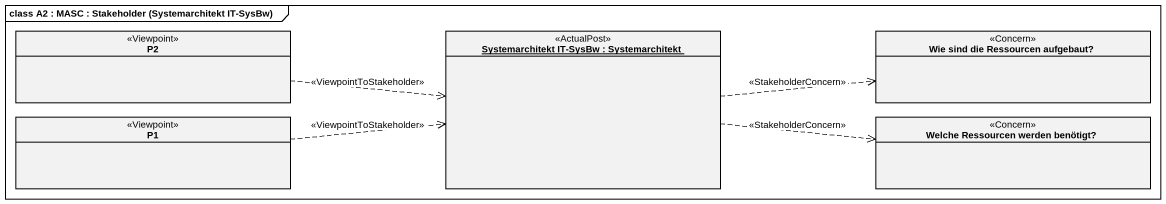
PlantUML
@startuml
mainframe class A2 : MASC : Stakeholder (Systemarchitekt IT-SysBw)
hide circle
hide empty members
class P2 <<Viewpoint>>
object "Systemarchitekt IT-SysBw : Systemarchitekt" as Systemarchitekt_IT_SysBw <<ActualPost>>
class "Wie sind die Ressourcen aufgebaut?" as Wie_sind_die_Ressourcen <<Concern>>
class P1 <<Viewpoint>>
class "Welche Ressourcen werden benötigt?" as Welche_Ressourcen_werden <<Concern>>
P2 .right.> Systemarchitekt_IT_SysBw : <<ViewpointToStakeholder>>
Systemarchitekt_IT_SysBw .right.> Wie_sind_die_Ressourcen : <<StakeholderConcern>>
Systemarchitekt_IT_SysBw .right.> Welche_Ressourcen_werden : <<StakeholderConcern>>
P1 .right.> Systemarchitekt_IT_SysBw : <<ViewpointToStakeholder>>
@enduml
